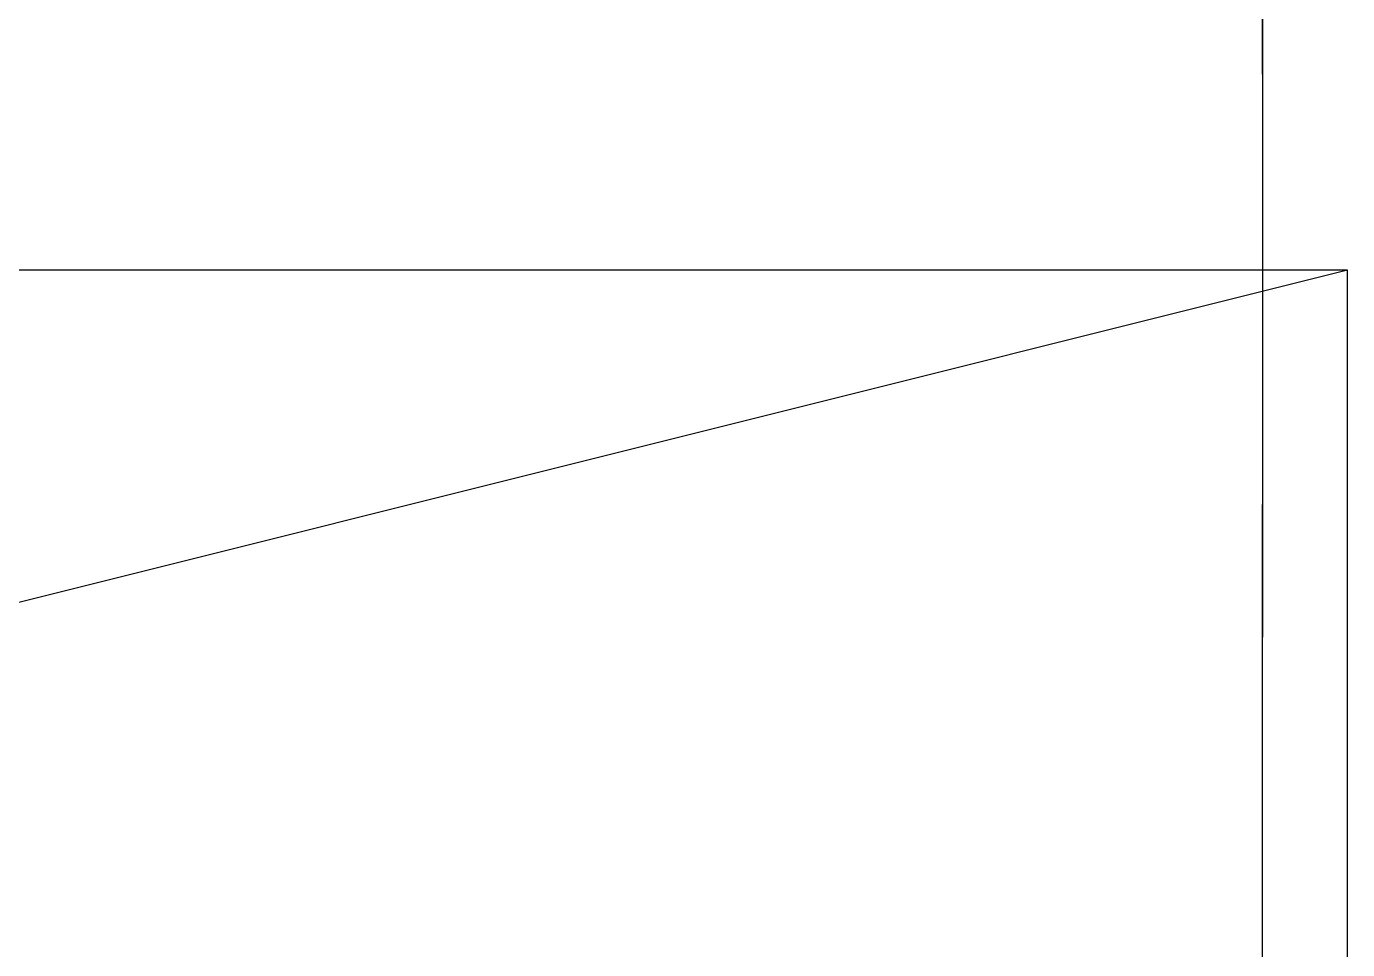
# Model space of a CAD drawing. Header units: millimetres. Extents: x -92759 to 184353, y -15225 to 86714.
# Drawn here: x -36763 to -36463.7, y 28410.4 to 28619.6 of the extents above; entities that cross this region are included whole.
import ezdxf

# ---------------------------------------------------------------- set-up
doc = ezdxf.new("R2010")
doc.units = ezdxf.units.MM
doc.linetypes.add('IDA - Hidden 065', pattern=[322.5, 225, -97.5])
doc.layers.add('0-1', color=9, linetype='Continuous')
doc.layers.add('E-LIGHT----E', color=1, linetype='Continuous')
doc.layers.add('A-_DETA----_E-3', color=1, linetype='IDA - Hidden 065', true_color=0xff0000)

# ---------------------------------------------------------------- blocks, each defined once
blk = doc.blocks.new('A$Cb2bf8f38')
at = {"layer": 'A-_DETA----_E-3'}
for p, q in [((6450, -1900), (6450, -4900)), ((6450, -4900), (6450, -1900)), ((6450, -4900), (6450, -1900))]:
    blk.add_line(p, q, dxfattribs=at)
blk = doc.blocks.new('L1S-W')
at = {"layer": 'E-LIGHT----E', "color": 1}
for p, q in [((0, 300), (-1200, 300)), ((0, 300), (-1200, 0)), ((0, 0), (0, 300))]:
    blk.add_line(p, q, dxfattribs=at)
blk = doc.blocks.new('EL_B8_L1_R4')
at = {"layer": 'E-LIGHT----E', "color": 0}
blk.add_blockref('L1S-W', (17262.23, -44835.22), dxfattribs=at)

msp = doc.modelspace()

# ---------------------------------------------------------------- block references
at = {"layer": '0-1'}
msp.add_blockref('A$Cb2bf8f38', (-42933.02, 32541.24), dxfattribs=at)

# ---------------------------------------------------------------- next in the draw order: block references
at = {"color": 0}
msp.add_blockref('EL_B8_L1_R4', (-53725.95, 73099.58), dxfattribs=at)

doc.saveas('drawing.dxf')
